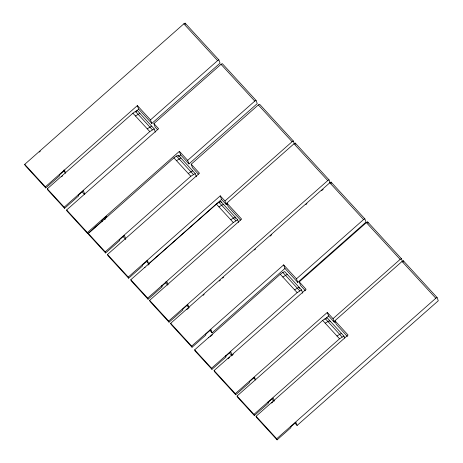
<?xml version="1.0" encoding="UTF-8"?>
<svg xmlns="http://www.w3.org/2000/svg" width="463" height="463" viewBox="0 0 463 463"><rect width="100%" height="100%" fill="white"/><g stroke="black" fill="none" stroke-linecap="round" stroke-linejoin="round"><path stroke-width="0.69" d="M45.773 187.943L25.129 165.459L24.724 164.353L183.84 23.833L185.119 23.15L218.889 59.924L220.07 63.153L151.8 123.447L138.674 109.158L137.366 105.587L45.368 186.838L45.773 187.943L59.623 175.709L59.374 175.031L64.617 170.396L65.572 173M39.257 152.084L40.304 151.158M78.247 194.773L78.652 195.878L64.583 208.304L47.701 189.917L47.295 188.811L132.904 113.203L135.456 111.386L137.326 110.553L154.208 128.94L155.371 132.117M62.522 175.923L61.521 176.814L61.365 176.386M135.433 112.017L138.674 109.158M151.8 123.447L150.492 119.882L217.61 60.607L218.889 59.924M157.565 129.727L155.198 127.157L153.895 123.586L221.013 64.311L222.292 63.628L256.062 100.402L257.243 103.631L188.968 163.931L180.692 154.914L179.384 151.343L87.385 232.594L87.791 233.693L101.64 221.464L101.391 220.787L106.635 216.152L106.791 216.58M64.583 208.304L64.183 207.198L149.786 131.596L154.208 128.94M78.403 195.201L83.427 190.762L84.775 194.443M87.791 233.693L67.031 211.087L66.626 209.982L158.624 128.737L153.895 123.586M119.275 239.446L119.674 240.552L105.61 252.977L88.722 234.591L88.317 233.485L173.926 157.877L176.478 156.06L178.348 155.227L195.23 173.613L196.393 176.791M104.551 219.711L105.558 218.825M179.071 156.344L180.692 154.914M188.968 163.931L187.665 160.36L254.783 101.084L256.062 100.402M198.355 174.146L192.51 167.785L191.202 164.215L258.319 104.939L259.604 104.256L293.374 141.03L294.318 143.617M105.61 252.977L105.205 251.872L190.814 176.27L195.23 173.613M119.425 239.875L124.454 235.435L125.803 239.116M128.656 278.194L128.251 277.088L220.243 195.843L221.551 199.408L148.646 263.794L147.5 260.652L142.257 265.282L142.506 265.965L128.656 278.194L107.891 255.588L107.491 254.482L199.484 173.231L191.202 164.215M161.749 285.706L162.154 286.811L148.085 299.237L131.203 280.844L130.797 279.745L216.406 204.137L218.953 202.319L220.822 201.486L237.71 219.873L238.642 222.414M148.038 265.079L149.543 263.748M227.362 203.598L226.28 204.559L224.972 200.988L292.089 141.713L293.374 141.03M240.54 220.087L228.178 206.625L226.876 203.06L293.988 143.785L295.272 143.102L329.043 179.876L330.223 183.105M148.085 299.237L147.68 298.131L233.288 222.524L237.71 219.873M161.905 286.128L166.929 281.689L168.04 284.722M186.913 305.464L189.049 307.785L187.897 304.642L182.654 309.272L182.902 309.955L169.053 322.184L150.024 301.465L149.618 300.36L241.617 219.109L226.876 203.06M169.053 322.184L168.648 321.079L327.758 180.558L329.043 179.876M192.058 347.238L171.09 324.407L170.685 323.301L329.801 182.781L331.08 182.098L364.85 218.872L366.03 222.101L297.761 282.395L284.953 268.453L283.651 264.888L191.653 346.133L192.058 347.238L205.908 335.009L205.659 334.327L210.902 329.697L212.054 332.839L284.953 268.453M186.792 309.643L188.887 307.791M203.112 295.365L204.189 294.41M219.335 281.035L220.417 280.08M222.581 278.17L223.664 277.21M254.494 249.985L255.576 249.025M270.184 236.13L271.804 234.695M305.881 204.6L306.963 203.645M321.565 190.744L323.191 189.315M225.62 355.81L226.025 356.915L211.961 369.341L195.073 350.954L194.668 349.849L280.277 274.241L282.829 272.423L284.699 271.59L301.581 289.977L302.744 293.154M210.399 336.52L212.413 334.743M297.761 282.395L296.453 278.83L363.571 219.555L364.85 218.872M305.435 290.758L300.562 285.445L299.254 281.88L366.372 222.605L367.651 221.922L401.421 258.695L402.602 261.925M211.961 369.341L211.556 368.235L297.165 292.628L301.581 289.977M225.776 356.238L230.805 351.799L232.148 355.48M255.507 379.834L254.557 377.235L249.314 381.865L249.563 382.542L235.713 394.777L214.491 371.667L214.085 370.562L306.084 289.317L299.254 281.88M228.091 358.756L229.665 357.367M231.24 355.978L233.335 354.126M235.713 394.777L235.308 393.672L327.3 312.421L333.024 318.654L334.332 322.225L335.415 321.264M268.008 401.971L268.413 403.07L254.343 415.496L237.461 397.109L237.056 396.004L322.665 320.402L325.211 318.579L327.081 317.745L343.968 336.132L344.663 338.042M324.829 319.331L328.608 315.992L327.3 312.421M333.024 318.654L400.142 259.378L401.421 258.695M347.412 336.468L336.231 324.291L334.923 320.72L402.04 261.45L403.319 260.767L437.089 297.541L438.276 300.765L297.096 425.451L294.966 423.13M254.343 415.496L253.938 414.391L339.547 338.789L343.968 336.132M268.164 402.393L273.187 397.954L274.299 400.987M297.096 425.451L295.95 422.308L290.706 426.938L290.955 427.615L277.1 439.85L256.461 417.371L256.056 416.266L348.049 335.015L334.923 320.72M271.631 403.07L272.684 402.144M277.1 439.85L276.7 438.745L435.81 298.224L437.089 297.541M135.456 115.981L139.872 113.331M147.228 128.807L151.65 126.156M176.478 160.655L180.9 158.005M188.256 173.48L192.672 170.83M218.953 206.915L223.374 204.264M230.73 219.74L235.152 217.083L235.615 218.357M282.829 277.019L287.251 274.368M294.607 289.844L299.023 287.193L299.492 288.461M325.211 323.18L329.633 320.523L330.102 321.797M336.989 335.999L341.41 333.348M183.84 23.833L217.61 60.607M221.013 64.311L254.783 101.084M258.319 104.939L292.089 141.713M293.988 143.785L327.758 180.558M329.801 182.781L363.571 219.555M366.372 222.605L400.142 259.378M402.04 261.45L435.81 298.224M137.366 105.587L150.492 119.882M179.384 151.343L187.665 160.36M220.243 195.843L224.972 200.988M283.651 264.888L296.453 278.83M221.551 199.408L226.28 204.559M328.608 315.992L334.332 322.225M135.456 111.386L152.339 129.773M176.478 156.06L193.36 174.447M218.953 202.319L235.841 220.706M282.829 272.423L299.711 290.81M325.211 318.579L342.099 336.971M132.904 113.203L149.786 131.596M173.926 157.877L190.814 176.27M216.406 204.137L233.288 222.524M280.277 274.241L297.165 292.628M322.665 320.402L339.547 338.789M63.981 169.956L64.774 170.824M210.266 329.257L211.059 330.119M65.37 173.11L63.784 170.725M148.646 263.794L147.06 262.064L146.661 260.976M212.054 332.839L210.462 331.109L210.069 330.021M255.31 379.944L253.718 377.559M82.455 192.307L84.59 194.628M123.482 236.981L125.612 239.302M167.664 285.092L165.957 283.24L165.482 281.938M229.833 353.344L231.535 355.202M272.215 399.5L273.922 401.357M47.295 188.811L64.183 207.198M88.317 233.485L105.205 251.872M130.797 279.745L147.68 298.131M24.724 164.353L45.368 186.838M66.626 209.982L87.385 232.594M107.491 254.482L128.251 277.088M149.618 300.36L168.648 321.079M170.685 323.301L191.653 346.133M214.085 370.562L235.308 393.672M256.056 416.266L276.7 438.745M194.668 349.849L211.556 368.235M237.056 396.004L253.938 414.391M403.319 260.767L403.794 262.058M367.651 221.922L368.126 223.212M331.08 182.098L331.554 183.389M295.272 143.102L295.741 144.392M185.119 23.15L185.594 24.441M220.822 201.486L221.291 202.753M178.348 155.227L178.811 156.5M208.738 337.423L208.894 337.851M144.867 267.319L145.023 267.741M105.801 216.481L106.195 217.564M102.387 221.059L102.543 221.488"/></g></svg>
